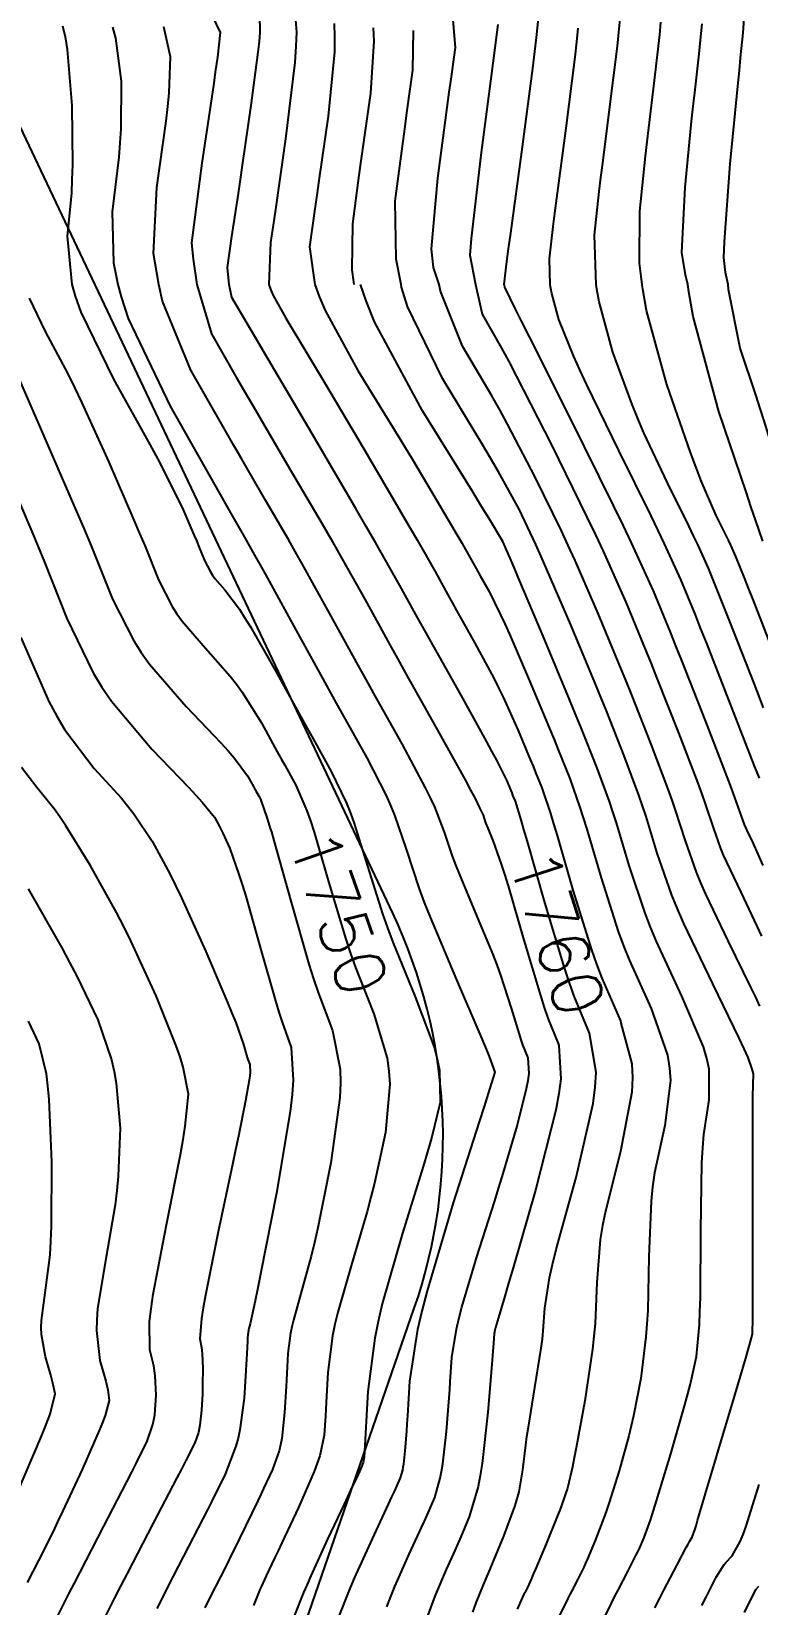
# Model space of a CAD drawing. Header units: metres. Extents: x 837475 to 838479, y 1189012 to 1191015.
# Drawn here: x 837764.1 to 837819.7, y 1189899 to 1190019.4 of the extents above; entities that cross this region are included whole.
import ezdxf

# ---------------------------------------------------------------- set-up
doc = ezdxf.new("R2010")
doc.units = ezdxf.units.M
doc.header["$LTSCALE"] = 0.3
for name, color, linetype in [('COTAS 10', 1, 'Continuous'), ('COTAS INT', 252, 'Continuous'), ('VIA2', 121, 'Continuous')]:
    doc.layers.add(name, color=color, linetype=linetype)
doc.styles.get("Standard").update_dxf_attribs({"font": 'simplex.shx'})

msp = doc.modelspace()

# ---------------------------------------------------------------- linework, layer by layer
at = {"layer": 'COTAS 10'}
for points in [[(837797.877, 1189898.445), (837798.144, 1189899.164), (837798.68, 1189900.545), (837799.042, 1189901.373), (837799.199, 1189901.744), (837799.381, 1189902.177), (837800.244, 1189904.251), (837801.092, 1189906.538), (837801.264, 1189907.105), (837801.41, 1189907.642), (837801.711, 1189909.341), (837801.928, 1189911.225), (837802.02, 1189911.878), (837802.127, 1189912.589), (837802.63, 1189915.634), (837803.107, 1189918.643), (837803.198, 1189919.331), (837803.271, 1189919.956), (837803.383, 1189921.688), (837803.747, 1189924.026), (837803.978, 1189925.032), (837804.266, 1189926.194), (837805.777, 1189931.688), (837807.08, 1189937.341), (837807.237, 1189938.604), (837807.306, 1189939.735), (837806.816, 1189942.727), (837805.642, 1189945.56), (837805.278, 1189946.591), (837804.898, 1189947.729), (837803.387, 1189952.727), (837802.056, 1189957.381), (837801.79, 1189958.3), (837801.567, 1189959.061), (837801.134, 1189960.475), (837800.998, 1189960.814), (837800.945, 1189960.946), (837800.877, 1189961.112), (837800.802, 1189961.293), (837800.475, 1189962.075), (837799.712, 1189963.609), (837799.363, 1189964.264), (837798.954, 1189965.019), (837796.977, 1189968.577), (837794.818, 1189972.427), (837794.294, 1189973.365), (837793.802, 1189974.248), (837792.292, 1189976.977), (837790.431, 1189980.263), (837789.717, 1189981.498), (837788.918, 1189982.873), (837785.315, 1189989.014), (837781.882, 1189994.842), (837781.189, 1189996.021), (837780.608, 1189997.011), (837779.44, 1189999.014), (837779.218, 1190000), (837779.109, 1190001.298), (837779.44, 1190003.679), (837779.933, 1190006.965), (837780.088, 1190008.018), (837780.252, 1190009.133), (837780.914, 1190013.679), (837781.451, 1190017.762), (837781.537, 1190018.586), (837781.596, 1190019.277), (837781.58, 1190020.666)], [(837819.852, 1189944.79), (837819.525, 1189945.483), (837819.153, 1189946.259), (837817.438, 1189949.743), (837815.712, 1189953.368), (837815.334, 1189954.233), (837814.998, 1189955.037), (837814.147, 1189957.438), (837813.399, 1189959.792), (837813.13, 1189960.566), (837812.833, 1189961.394), (837811.537, 1189964.828), (837810.018, 1189968.662), (837809.581, 1189969.742), (837809.138, 1189970.83), (837807.477, 1189974.828), (837805.698, 1189978.894), (837805.18, 1189980.025), (837804.651, 1189981.158), (837802.649, 1189985.271), (837800.532, 1189989.316), (837799.931, 1189990.406), (837799.323, 1189991.484), (837797.075, 1189995.271), (837795.396, 1189999.497), (837795.303, 1190000), (837794.878, 1190001.288), (837794.702, 1190002.722), (837795.21, 1190008.135), (837795.919, 1190013.544), (837796.072, 1190014.702), (837796.207, 1190015.713), (837796.539, 1190018.135), (837796.36, 1190020.249)], [(837821.167, 1189971.167), (837819.348, 1189975.825), (837818.978, 1189976.769), (837818.665, 1189977.563), (837818.018, 1189979.182), (837817.621, 1189980.056), (837817.466, 1189980.38), (837817.291, 1189980.74), (837816.498, 1189982.338), (837815.36, 1189984.986), (837814.967, 1189986.007), (837814.541, 1189987.154), (837812.723, 1189992.338), (837811.168, 1189998.022), (837810.908, 1189999.485), (837810.84, 1190000), (837810.626, 1190001.619), (837810.662, 1190005.6), (837811.091, 1190009.802), (837811.213, 1190010.9), (837811.337, 1190011.97), (837811.792, 1190015.6), (837812.187, 1190019.084), (837812.273, 1190020.062)], [(837763.906, 1189998.95), (837765.149, 1189996.405), (837766.867, 1189993.159), (837767.384, 1189992.108), (837767.921, 1189990.99), (837770.01, 1189986.405), (837771.938, 1189981.974), (837772.374, 1189980.954), (837772.766, 1189980.024), (837773.826, 1189977.412), (837774.851, 1189975.376), (837775.221, 1189974.81), (837775.628, 1189974.242), (837777.412, 1189972.181), (837779.301, 1189970.044), (837779.776, 1189969.429), (837780.229, 1189968.804), (837781.691, 1189966.46), (837782.902, 1189964.263), (837783.198, 1189963.729), (837783.475, 1189963.228), (837784.066, 1189962.171), (837784.334, 1189961.691), (837785.175, 1189959.74), (837785.442, 1189958.978), (837785.724, 1189958.12), (837786.864, 1189954.222), (837788.143, 1189949.935), (837788.511, 1189948.833), (837788.887, 1189947.767), (837790.295, 1189944.222), (837791.315, 1189940.816), (837791.446, 1189939.837), (837791.512, 1189938.844), (837791.2, 1189935.127), (837790.352, 1189931.272), (837790.079, 1189930.191), (837789.79, 1189929.104), (837788.607, 1189925.127), (837787.542, 1189921.404), (837787.326, 1189920.476), (837787.145, 1189919.592), (837786.777, 1189916.775), (837786.649, 1189914.506), (837786.619, 1189913.968), (837786.591, 1189913.469), (837786.508, 1189911.995), (837786.164, 1189910.404), (837785.971, 1189909.832), (837785.735, 1189909.202), (837784.532, 1189906.45), (837783.254, 1189903.747), (837782.971, 1189903.149), (837782.719, 1189902.615), (837782.066, 1189901.229), (837781.673, 1189900.371), (837781.585, 1189900.17), (837781.505, 1189899.986), (837781.292, 1189899.453), (837781.084, 1189898.945)], [(837763.834, 1189953.761), (837766.409, 1189949.256), (837767.011, 1189948.142), (837767.565, 1189947.087), (837769.163, 1189943.761), (837770.207, 1189940.698), (837770.411, 1189939.809), (837770.579, 1189938.901), (837770.875, 1189935.473), (837770.742, 1189931.783), (837770.638, 1189930.71), (837770.505, 1189929.615), (837769.784, 1189925.473), (837769.16, 1189921.672), (837769.089, 1189920.791), (837769.061, 1189919.984), (837769.328, 1189917.691), (837769.774, 1189916.124), (837769.86, 1189915.776), (837769.929, 1189915.464), (837770.04, 1189914.648), (837769.725, 1189913.489), (837769.525, 1189912.961), (837769.276, 1189912.343), (837767.97, 1189909.367), (837766.469, 1189906.134), (837766.098, 1189905.354), (837765.746, 1189904.625), (837764.633, 1189902.41), (837763.754, 1189900.719)], [(837815.407, 1189898.943), (837815.731, 1189899.593), (837816.505, 1189901.114), (837816.975, 1189901.897), (837817.108, 1189902.083), (837817.241, 1189902.255), (837817.73, 1189902.761), (837818.349, 1189903.85), (837818.565, 1189904.388), (837818.799, 1189905.03), (837819.802, 1189908.202)]]:
    msp.add_lwpolyline(points, dxfattribs=at)
at = {"layer": 'COTAS INT'}
for points in [[(837784.17, 1190021.758), (837784.385, 1190019.291), (837784.34, 1190018.222), (837784.249, 1190016.986), (837783.542, 1190011.13), (837782.711, 1190005.37), (837782.543, 1190004.194), (837782.401, 1190003.201), (837782.272, 1190000), (837782.4, 1189999.639), (837782.577, 1189999.22), (837783.557, 1189997.425), (837785.232, 1189994.665), (837785.846, 1189993.638), (837786.526, 1189992.496), (837789.528, 1189987.425), (837792.451, 1189982.447), (837793.082, 1189981.365), (837793.635, 1189980.411), (837794.987, 1189978.034), (837795.969, 1189976.259), (837796.289, 1189975.685), (837796.63, 1189975.075), (837798.034, 1189972.571), (837799.478, 1189969.88), (837799.845, 1189969.151), (837800.196, 1189968.429), (837801.345, 1189965.883), (837802.273, 1189963.666), (837802.485, 1189963.152), (837802.678, 1189962.682), (837803.151, 1189961.507), (837803.215, 1189961.345), (837803.821, 1189959.527), (837804.058, 1189958.754), (837804.325, 1189957.863), (837805.539, 1189953.669), (837806.953, 1189949.12), (837807.347, 1189948.004), (837807.741, 1189946.951), (837809.171, 1189943.669), (837809.217, 1189943.5), (837810.044, 1189940.388), (837810.088, 1189939.336), (837810.046, 1189938.221), (837809.176, 1189933.674), (837808.027, 1189929.127), (837807.809, 1189928.011), (837807.634, 1189926.958), (837807.363, 1189923.674), (837807.228, 1189920.533), (837807.139, 1189919.569), (837807.028, 1189918.566), (837806.438, 1189914.603), (837805.789, 1189911.01), (837805.639, 1189910.239), (837805.503, 1189909.566), (837805.12, 1189907.942), (837804.69, 1189906.686), (837804.524, 1189906.244), (837804.337, 1189905.762), (837803.491, 1189903.68), (837802.675, 1189901.74), (837802.507, 1189901.346), (837802.365, 1189901.015), (837802.059, 1189900.341), (837801.897, 1189900.03), (837801.845, 1189899.928), (837801.791, 1189899.819), (837801.569, 1189899.37), (837801.278, 1189898.685)], [(837820.1, 1189955.559), (837819.322, 1189957.285), (837818.865, 1189958.245), (837818.765, 1189958.473), (837818.676, 1189958.686), (837818.451, 1189959.322), (837817.937, 1189960.756), (837817.666, 1189961.473), (837817.34, 1189962.328), (837815.698, 1189966.569), (837813.865, 1189971.233), (837813.417, 1189972.354), (837812.996, 1189973.401), (837811.693, 1189976.569), (837810.028, 1189980.233), (837809.378, 1189981.593), (837808.646, 1189983.102), (837805.323, 1189989.801), (837802.211, 1189996.004), (837801.612, 1189997.201), (837801.128, 1189998.173), (837800.33, 1189999.801), (837800.29, 1189999.949), (837800.283, 1189999.987), (837800.281, 1190000), (837800.489, 1190001.748), (837800.619, 1190002.718), (837800.78, 1190003.917), (837801.617, 1190010.145), (837802.457, 1190016.521), (837802.62, 1190017.813), (837802.752, 1190018.898), (837802.978, 1190021.105)], [(837766.466, 1190019.784), (837766.661, 1190018.931), (837766.827, 1190017.976), (837767.18, 1190013.693), (837767.224, 1190009.154), (837767.194, 1190008.04), (837767.146, 1190006.986), (837766.824, 1190003.693), (837767.175, 1190000), (837767.431, 1189999.112), (837767.871, 1189997.884), (837770.375, 1189992.755), (837773.152, 1189987.77), (837773.764, 1189986.633), (837774.307, 1189985.602), (837775.702, 1189982.755), (837776.532, 1189980.849), (837776.719, 1189980.41), (837776.888, 1189980.01), (837777.344, 1189978.886), (837777.785, 1189978.011), (837777.944, 1189977.767), (837778.119, 1189977.523), (837778.886, 1189976.636), (837780.009, 1189975.153), (837780.409, 1189974.533), (837780.847, 1189973.822), (837782.748, 1189970.498), (837784.716, 1189966.927), (837785.196, 1189966.06), (837785.648, 1189965.246), (837787.042, 1189962.748), (837788.204, 1189960.33), (837788.508, 1189959.567), (837788.804, 1189958.763), (837789.813, 1189955.519), (837790.955, 1189951.85), (837791.336, 1189950.778), (837791.745, 1189949.682), (837793.457, 1189945.519), (837794.905, 1189941.651), (837795.148, 1189940.74), (837795.322, 1189939.899), (837795.381, 1189937.442), (837794.701, 1189934.69), (837794.411, 1189933.663), (837794.075, 1189932.522), (837792.493, 1189927.442), (837790.947, 1189922.037), (837790.634, 1189920.69), (837790.371, 1189919.408), (837789.837, 1189915.319), (837789.605, 1189911.221), (837789.552, 1189910.275), (837789.471, 1189909.903), (837789.426, 1189909.769), (837789.371, 1189909.622), (837789.09, 1189908.979), (837788.523, 1189907.774), (837788.287, 1189907.273), (837788.018, 1189906.7), (837786.763, 1189904.023), (837785.476, 1189901.215), (837785.187, 1189900.558), (837784.927, 1189899.954), (837784.23, 1189898.209)], [(837770.288, 1190019.675), (837770.524, 1190018.837), (837770.962, 1190015.553), (837770.924, 1190011.901), (837770.859, 1190010.83), (837770.772, 1190009.733), (837770.262, 1190005.553), (837770.377, 1190001.667), (837770.705, 1190000), (837770.951, 1189999.059), (837771.505, 1189997.402), (837774.708, 1189990.681), (837778.103, 1189984.707), (837778.777, 1189983.521), (837779.337, 1189982.538), (837780.401, 1189980.681), (837781.176, 1189979.302), (837781.553, 1189978.622), (837782.001, 1189977.811), (837784.207, 1189973.805), (837786.679, 1189969.321), (837787.295, 1189968.208), (837787.881, 1189967.152), (837789.751, 1189963.805), (837791.232, 1189960.92), (837791.574, 1189960.155), (837791.885, 1189959.405), (837792.761, 1189956.816), (837793.768, 1189953.765), (837794.161, 1189952.724), (837794.604, 1189951.597), (837796.62, 1189946.816), (837798.495, 1189942.486), (837798.849, 1189941.643), (837799.133, 1189940.955), (837799.561, 1189939.757), (837799.051, 1189938.108), (837798.742, 1189937.135), (837798.361, 1189935.939), (837796.379, 1189929.757), (837794.371, 1189923.018), (837793.973, 1189921.471), (837793.644, 1189920.062), (837793.025, 1189916.127), (837792.868, 1189913.462), (837792.83, 1189912.854), (837792.794, 1189912.303), (837792.684, 1189910.782), (837792.57, 1189909.764), (837792.531, 1189909.53), (837792.49, 1189909.316), (837792.316, 1189908.716), (837791.87, 1189907.719), (837791.656, 1189907.255), (837791.404, 1189906.709), (837790.167, 1189904.061), (837788.8, 1189901.038), (837788.466, 1189900.256), (837788.15, 1189899.499), (837787.167, 1189896.965)], [(837791.286, 1189898.859), (837791.603, 1189899.653), (837791.915, 1189900.413), (837793.005, 1189902.889), (837793.95, 1189904.93), (837794.17, 1189905.418), (837794.373, 1189905.871), (837794.959, 1189907.228), (837795.382, 1189908.691), (837795.483, 1189909.213), (837795.577, 1189909.784), (837795.855, 1189912.267), (837796.06, 1189914.846), (837796.107, 1189915.477), (837796.15, 1189916.073), (837796.269, 1189917.928), (837796.62, 1189920.095), (837796.809, 1189920.888), (837797.037, 1189921.764), (837798.193, 1189925.623), (837799.525, 1189929.836), (837799.864, 1189930.935), (837800.191, 1189932.005), (837801.264, 1189935.623), (837801.996, 1189938.509), (837802.107, 1189939.117), (837802.179, 1189939.641), (837802.107, 1189940.843), (837801.713, 1189941.829), (837801.581, 1189942.217), (837801.439, 1189942.655), (837800.843, 1189944.652), (837800.023, 1189947.179), (837799.739, 1189947.952), (837799.431, 1189948.756), (837798.113, 1189951.921), (837796.845, 1189954.922), (837796.569, 1189955.621), (837796.324, 1189956.264), (837795.71, 1189958.113), (837794.966, 1189960.047), (837794.639, 1189960.744), (837794.261, 1189961.511), (837792.46, 1189964.863), (837790.304, 1189968.713), (837789.703, 1189969.794), (837789.099, 1189970.881), (837786.902, 1189974.863), (837784.811, 1189978.629), (837784.275, 1189979.58), (837783.757, 1189980.492), (837782.039, 1189983.458), (837780.185, 1189986.64), (837779.581, 1189987.687), (837778.938, 1189988.808), (837776.285, 1189993.458), (837774.119, 1189998.715), (837773.831, 1190000), (837773.44, 1190002.382), (837773.699, 1190007.414), (837774.397, 1190012.48), (837774.525, 1190013.621), (837774.624, 1190014.648), (837774.743, 1190017.414), (837774.22, 1190019.697)], [(837777.917, 1190020.557), (837778.525, 1190019.274), (837778.324, 1190017.395), (837778.19, 1190016.412), (837778.023, 1190015.227), (837777.137, 1190009.274), (837776.331, 1190003.189), (837776.458, 1190001.935), (837776.742, 1190000), (837777.863, 1189996.236), (837779.773, 1189992.909), (837780.385, 1189991.854), (837781.034, 1189990.741), (837783.677, 1189986.236), (837786.337, 1189981.683), (837786.996, 1189980.539), (837787.621, 1189979.446), (837789.597, 1189975.92), (837791.52, 1189972.442), (837792.111, 1189971.379), (837792.728, 1189970.274), (837795.168, 1189965.92), (837797.29, 1189962.101), (837797.705, 1189961.332), (837798.046, 1189960.689), (837798.388, 1189959.975), (837798.658, 1189959.41), (837798.85, 1189958.832), (837798.927, 1189958.631), (837799.013, 1189958.412), (837799.41, 1189957.474), (837800.055, 1189955.663), (837800.299, 1189954.895), (837800.57, 1189954.01), (837801.785, 1189949.849), (837803.046, 1189945.621), (837803.347, 1189944.694), (837803.627, 1189943.872), (837804.397, 1189941.949), (837804.462, 1189941.785), (837804.613, 1189939.24), (837804.461, 1189938.13), (837804.226, 1189936.843), (837802.677, 1189930.733), (837800.955, 1189924.785), (837800.61, 1189923.6), (837800.323, 1189922.616), (837799.764, 1189920.733), (837799.614, 1189920.23), (837799.584, 1189920.116), (837799.559, 1189920.012), (837799.513, 1189919.73), (837799.431, 1189918.685), (837799.384, 1189918.1), (837799.326, 1189917.388), (837799.027, 1189913.753), (837798.583, 1189909.805), (837798.435, 1189908.896), (837798.274, 1189908.067), (837797.601, 1189905.74), (837796.877, 1189904.024), (837796.685, 1189903.581), (837796.496, 1189903.152), (837795.843, 1189901.717), (837795.03, 1189899.789), (837794.74, 1189899.049), (837794.422, 1189898.219)], [(837787.27, 1190019.963), (837787.298, 1190018.933), (837787.277, 1190017.802), (837786.791, 1190012.881), (837786.085, 1190007.955), (837785.925, 1190006.821), (837785.781, 1190005.787), (837785.387, 1190002.881), (837785.794, 1190000), (837786.121, 1189999.079), (837786.572, 1189998.011), (837789.073, 1189993.433), (837791.941, 1189988.771), (837792.625, 1189987.65), (837793.26, 1189986.602), (837795.158, 1189983.433), (837796.51, 1189981.131), (837796.801, 1189980.631), (837797.057, 1189980.19), (837797.682, 1189979.091), (837798.136, 1189978.27), (837798.284, 1189978.005), (837798.442, 1189977.723), (837799.091, 1189976.565), (837800.003, 1189974.741), (837800.327, 1189974.038), (837800.681, 1189973.25), (837802.216, 1189969.69), (837803.744, 1189966.039), (837804.094, 1189965.192), (837804.412, 1189964.418), (837805.295, 1189962.216), (837806.074, 1189959.994), (837806.326, 1189959.207), (837806.593, 1189958.345), (837807.691, 1189954.611), (837809.009, 1189950.51), (837809.415, 1189949.417), (837809.84, 1189948.342), (837811.525, 1189944.611), (837812.783, 1189941.042), (837812.939, 1189940.068), (837813.011, 1189939.101), (837812.574, 1189935.66), (837811.788, 1189932.059), (837811.64, 1189930.991), (837811.521, 1189929.891), (837811.343, 1189925.66), (837811.259, 1189921.529), (837811.2, 1189920.492), (837811.125, 1189919.501), (837810.723, 1189916.308), (837810.164, 1189913.466), (837809.989, 1189912.697), (837809.806, 1189911.935), (837809.071, 1189909.246), (837808.31, 1189906.822), (837808.11, 1189906.228), (837807.914, 1189905.666), (837807.245, 1189903.916), (837806.65, 1189902.532), (837806.501, 1189902.202), (837806.36, 1189901.895), (837805.907, 1189900.978), (837805.443, 1189900.085), (837805.295, 1189899.793), (837805.138, 1189899.481), (837804.501, 1189898.192)], [(837790.256, 1190019.643), (837790.304, 1190018.617), (837790.04, 1190014.632), (837789.459, 1190010.541), (837789.308, 1190009.448), (837789.16, 1190008.373), (837788.661, 1190004.632), (837788.605, 1190001.123), (837788.737, 1190000.194), (837788.779, 1190000)], [(837799.789, 1190019.886), (837799.581, 1190018.299), (837799.298, 1190016.13), (837798.485, 1190009.886), (837797.75, 1190003.521), (837797.643, 1190002.245), (837798.071, 1190000), (837798.599, 1189997.734), (837800.077, 1189995.121), (837800.621, 1189994.101), (837801.224, 1189992.952), (837803.886, 1189987.734), (837806.612, 1189982.203), (837807.254, 1189980.858), (837807.847, 1189979.594), (837809.585, 1189975.699), (837811.067, 1189972.116), (837811.499, 1189971.048), (837811.941, 1189969.947), (837813.618, 1189965.699), (837815.087, 1189961.861), (837815.398, 1189961.02), (837815.668, 1189960.274), (837816.299, 1189958.38), (837816.837, 1189956.862), (837817.049, 1189956.353), (837817.288, 1189955.806), (837818.38, 1189953.514), (837819.626, 1189950.909), (837819.964, 1189950.165)], [(837819.806, 1189962.226), (837819.461, 1189963.114), (837817.684, 1189967.684), (837815.753, 1189972.609), (837815.312, 1189973.721), (837814.911, 1189974.724), (837813.802, 1189977.44), (837812.559, 1189980.174), (837812.074, 1189981.188), (837811.528, 1189982.315), (837809.048, 1189987.313), (837806.594, 1189992.332), (837806.064, 1189993.47), (837805.599, 1189994.5), (837804.461, 1189997.313), (837803.916, 1189999.307), (837803.825, 1189999.819), (837803.801, 1190000), (837803.738, 1190001.964), (837804.023, 1190004.433), (837804.15, 1190005.445), (837804.299, 1190006.601), (837805.008, 1190011.964), (837805.701, 1190017.376), (837805.838, 1190018.562), (837805.951, 1190019.614)], [(837820.129, 1189967.607), (837819.425, 1189969.425), (837817.55, 1189974.217), (837817.145, 1189975.245), (837816.788, 1189976.144), (837815.91, 1189978.311), (837815.09, 1189980.115), (837814.77, 1189980.784), (837814.41, 1189981.527), (837812.773, 1189984.826), (837810.977, 1189988.659), (837810.516, 1189989.739), (837810.07, 1189990.827), (837808.592, 1189994.826), (837807.542, 1189998.665), (837807.366, 1189999.652), (837807.32, 1190000), (837807.2, 1190003.782), (837807.557, 1190007.117), (837807.682, 1190008.173), (837807.818, 1190009.286), (837808.4, 1190013.782), (837808.944, 1190018.23), (837809.055, 1190019.312), (837809.149, 1190020.33)], [(837820.066, 1189980.36), (837819.519, 1189981.988), (837819.193, 1189982.953), (837818.79, 1189984.141), (837816.705, 1189990.291), (837814.739, 1189997.543), (837814.412, 1189999.427), (837814.339, 1190000), (837814.145, 1190000.732), (837813.876, 1190002.443), (837814.123, 1190007.418), (837814.626, 1190012.486), (837814.745, 1190013.627), (837814.856, 1190014.655), (837815.184, 1190017.418), (837815.431, 1190019.938)], [(837822.376, 1189981.903), (837822.165, 1189982.854), (837822.047, 1189983.299), (837821.902, 1189983.822), (837821.162, 1189986.365), (837820.177, 1189989.568), (837819.878, 1189990.508), (837819.567, 1189991.47), (837818.348, 1189995.133), (837817.444, 1189999.615), (837817.415, 1190000), (837817.208, 1190000.91), (837817.084, 1190002.061), (837817.127, 1190003.267), (837817.585, 1190009.236), (837818.16, 1190015.171), (837818.276, 1190016.355), (837818.375, 1190017.339), (837818.575, 1190019.236), (837818.671, 1190020.704)], [(837811.818, 1189898.776), (837812.169, 1189899.477), (837812.499, 1189900.128), (837813.505, 1189902.07), (837814.209, 1189903.382), (837814.347, 1189903.636), (837814.462, 1189903.843), (837814.672, 1189904.195), (837814.86, 1189904.731), (837814.96, 1189905.053), (837815.082, 1189905.451), (837815.695, 1189907.517), (837816.497, 1189910.238), (837816.737, 1189911.049), (837816.986, 1189911.884), (837817.948, 1189915.11), (837818.772, 1189917.879), (837818.932, 1189918.426), (837819.063, 1189918.878), (837819.293, 1189919.719), (837819.313, 1189920.979), (837819.318, 1189921.373), (837819.32, 1189922.338), (837819.32, 1189923.523), (837819.304, 1189929.633), (837819.296, 1189935.756), (837819.301, 1189936.949), (837819.31, 1189937.924), (837819.371, 1189939.633), (837819.25, 1189939.981), (837818.941, 1189940.86), (837818.64, 1189941.532), (837818.261, 1189942.348), (837816.234, 1189946.496), (837814.039, 1189951.124), (837813.553, 1189952.243), (837813.119, 1189953.292), (837811.995, 1189956.496), (837811.131, 1189959.31), (837810.862, 1189960.113), (837810.58, 1189960.928), (837809.456, 1189963.957), (837808.095, 1189967.376), (837807.663, 1189968.436), (837807.208, 1189969.545), (837805.368, 1189973.957), (837803.548, 1189978.194), (837803.106, 1189979.191), (837802.69, 1189980.113), (837801.411, 1189982.808), (837799.84, 1189985.679), (837799.241, 1189986.712), (837798.57, 1189987.848), (837795.552, 1189992.808), (837792.878, 1189998.316), (837792.424, 1189999.798), (837792.378, 1190000), (837792.017, 1190001.937), (837791.936, 1190006.384), (837792.539, 1190010.959), (837792.69, 1190012.075), (837792.833, 1190013.127), (837793.29, 1190016.384), (837793.332, 1190019.433)], [(837807.433, 1189897.014), (837808.486, 1189899.142), (837808.744, 1189899.658), (837808.989, 1189900.14), (837809.755, 1189901.616), (837810.355, 1189902.775), (837810.495, 1189903.058), (837810.625, 1189903.324), (837810.998, 1189904.151), (837811.491, 1189905.571), (837811.696, 1189906.211), (837811.93, 1189906.958), (837813.022, 1189910.549), (837814.108, 1189914.304), (837814.339, 1189915.154), (837814.539, 1189915.922), (837815.008, 1189918.013), (837815.221, 1189920.437), (837815.26, 1189921.415), (837815.29, 1189922.526), (837815.323, 1189927.646), (837815.408, 1189932.823), (837815.471, 1189933.97), (837815.549, 1189934.992), (837815.973, 1189937.646), (837815.976, 1189939.98), (837815.789, 1189940.8), (837815.522, 1189941.695), (837813.88, 1189945.553), (837811.94, 1189949.733), (837811.484, 1189950.83), (837811.064, 1189951.901), (837809.843, 1189955.553), (837808.862, 1189958.827), (837808.594, 1189959.66), (837808.327, 1189960.461), (837807.376, 1189963.087), (837806.172, 1189966.091), (837805.746, 1189967.13), (837805.279, 1189968.259), (837803.26, 1189973.087), (837801.398, 1189977.494), (837801.032, 1189978.358), (837800.729, 1189979.068), (837800.173, 1189980.345), (837799.149, 1189982.042), (837798.551, 1189983.017), (837797.816, 1189984.211), (837794.029, 1189990.345), (837790.361, 1189997.136), (837789.701, 1189998.744), (837789.276, 1190000)], [(837761.614, 1189996.195), (837764.372, 1189989.93), (837767.365, 1189983.053), (837768.042, 1189981.467), (837768.653, 1189980.018), (837770.308, 1189975.937), (837771.917, 1189972.741), (837772.498, 1189971.852), (837773.137, 1189970.961), (837775.937, 1189967.725), (837778.593, 1189964.935), (837779.143, 1189964.325), (837779.612, 1189963.786), (837780.634, 1189962.423), (837781.088, 1189961.598), (837781.199, 1189961.398), (837781.303, 1189961.211), (837781.514, 1189960.835), (837781.625, 1189960.634), (837782.146, 1189959.15), (837782.376, 1189958.39), (837782.454, 1189958.124), (837782.643, 1189957.478), (837783.916, 1189952.925), (837785.33, 1189948.02), (837785.687, 1189946.887), (837786.028, 1189945.852), (837787.132, 1189942.925), (837787.726, 1189939.981), (837787.745, 1189938.934), (837787.701, 1189937.788), (837787.02, 1189932.812), (837786.003, 1189927.854), (837785.748, 1189926.719), (837785.504, 1189925.686), (837784.721, 1189922.812), (837784.137, 1189920.77), (837784.019, 1189920.261), (837783.919, 1189919.776), (837783.718, 1189918.231), (837783.631, 1189916.696), (837783.604, 1189916.218), (837783.576, 1189915.717), (837783.465, 1189913.716), (837783.251, 1189911.738), (837783.158, 1189911.251), (837783.051, 1189910.79), (837782.543, 1189909.346), (837781.858, 1189907.908), (837781.64, 1189907.451), (837781.409, 1189906.968), (837780.469, 1189905.013), (837779.554, 1189903.13), (837779.339, 1189902.693), (837779.14, 1189902.293), (837778.561, 1189901.152), (837777.724, 1189899.507), (837777.363, 1189898.789)], [(837762.329, 1189985.29), (837764.123, 1189981.109), (837764.609, 1189979.938), (837765.09, 1189978.761), (837766.791, 1189974.462), (837768.804, 1189970.289), (837769.483, 1189969.192), (837770.214, 1189968.121), (837773.294, 1189964.462), (837776.113, 1189961.539), (837776.68, 1189960.932), (837777.155, 1189960.412), (837778.098, 1189959.266), (837778.484, 1189958.546), (837778.607, 1189958.295), (837778.737, 1189958.022), (837779.266, 1189956.849), (837779.978, 1189954.876), (837780.223, 1189954.098), (837780.49, 1189953.22), (837781.628, 1189949.211), (837782.762, 1189945.21), (837783.027, 1189944.337), (837783.27, 1189943.566), (837783.969, 1189941.628), (837784.136, 1189939.146), (837784.043, 1189938.031), (837783.891, 1189936.732), (837782.839, 1189930.498), (837781.653, 1189924.437), (837781.416, 1189923.247), (837781.219, 1189922.268), (837780.835, 1189920.498), (837780.732, 1189920.136), (837780.711, 1189920.046), (837780.694, 1189919.96), (837780.658, 1189919.687), (837780.641, 1189919.387), (837780.635, 1189919.284), (837780.629, 1189919.173), (837780.603, 1189918.701), (837780.549, 1189917.784), (837780.525, 1189917.393), (837780.497, 1189916.942), (837780.367, 1189914.816), (837780.05, 1189912.396), (837779.905, 1189911.759), (837779.736, 1189911.137), (837778.918, 1189909.011), (837777.874, 1189906.886), (837777.562, 1189906.264), (837777.239, 1189905.628), (837774.569, 1189900.455), (837774.137, 1189899.608), (837773.689, 1189898.723)], [(837763.273, 1189972.987), (837765.422, 1189968.112), (837766.03, 1189966.98), (837766.642, 1189965.943), (837768.899, 1189962.987), (837770.975, 1189960.712), (837771.473, 1189960.104), (837771.938, 1189959.507), (837773.344, 1189957.431), (837774.694, 1189954.91), (837775.125, 1189954.032), (837775.58, 1189953.076), (837777.431, 1189948.972), (837779.1, 1189945.077), (837779.44, 1189944.252), (837779.729, 1189943.537), (837780.331, 1189941.872), (837780.561, 1189941.059), (837780.615, 1189940.881), (837780.664, 1189940.725), (837780.806, 1189940.331), (837780.825, 1189939.746), (837780.796, 1189939.47), (837780.753, 1189939.143), (837780.476, 1189937.548), (837779.93, 1189934.846), (837779.718, 1189933.822), (837779.479, 1189932.678), (837778.396, 1189927.548), (837777.417, 1189922.694), (837777.243, 1189921.724), (837777.112, 1189920.916), (837776.992, 1189919.349), (837777.119, 1189918.694), (837777.144, 1189918.462), (837777.165, 1189918.207), (837777.202, 1189917.101), (837777.194, 1189915.847), (837777.185, 1189915.499), (837777.174, 1189915.15), (837777.113, 1189913.888), (837776.986, 1189912.737), (837776.933, 1189912.459), (837776.873, 1189912.198), (837776.594, 1189911.402), (837775.907, 1189910.047), (837775.591, 1189909.433), (837775.219, 1189908.716), (837773.42, 1189905.266), (837771.413, 1189901.403), (837770.911, 1189900.426), (837770.432, 1189899.489), (837768.893, 1189896.439)], [(837765.853, 1189897.657), (837766.99, 1189899.902), (837767.383, 1189900.668), (837767.811, 1189901.497), (837769.643, 1189905.015), (837771.4, 1189908.405), (837771.782, 1189909.153), (837772.118, 1189909.819), (837772.953, 1189911.536), (837773.384, 1189912.791), (837773.465, 1189913.165), (837773.53, 1189913.551), (837773.627, 1189915.041), (837773.549, 1189916.527), (837773.503, 1189916.91), (837773.448, 1189917.281), (837773.16, 1189918.52), (837773.137, 1189920.689), (837773.249, 1189921.647), (837773.411, 1189922.759), (837774.421, 1189928.067), (837775.496, 1189933.445), (837775.699, 1189934.601), (837775.861, 1189935.613), (837776.104, 1189938.067), (837775.711, 1189940.143), (837775.471, 1189940.916), (837775.175, 1189941.775), (837773.633, 1189945.596), (837771.697, 1189949.796), (837771.152, 1189950.894), (837770.603, 1189951.965), (837768.589, 1189955.596), (837766.722, 1189958.602), (837766.266, 1189959.277), (837765.836, 1189959.884), (837764.505, 1189961.512), (837763.34, 1189963.066)], [(837762.955, 1189907.418), (837764.873, 1189911.903), (837765.23, 1189912.813), (837765.512, 1189913.579), (837765.903, 1189915.148), (837765.727, 1189915.964), (837765.652, 1189916.257), (837765.565, 1189916.578), (837765.155, 1189917.976), (837764.858, 1189919.692), (837764.843, 1189920.214), (837764.857, 1189920.756), (837765.147, 1189922.879), (837765.515, 1189925.785), (837765.578, 1189926.819), (837765.623, 1189927.953), (837765.646, 1189932.879), (837765.446, 1189937.66), (837765.352, 1189938.701), (837765.24, 1189939.621), (837764.693, 1189941.927), (837763.869, 1189943.64)], [(837819.742, 1189900.412), (837819.505, 1189900.158), (837818.963, 1189899.059), (837818.644, 1189898.41)]]:
    msp.add_lwpolyline(points, dxfattribs=at)
at = {"layer": 'VIA2'}
for p, q in [((837791.74145, 1189951.90417), (837733.55995, 1190074.65047)), ((837764.786, 1189839.019), (837793.39662, 1189921.68952))]:
    msp.add_line(p, q, dxfattribs=at)
msp.add_arc((837755.59632, 1189934.77145), 40, 340.9102788, 25.3608564, dxfattribs=at)

# ---------------------------------------------------------------- texts
at = {"layer": 'COTAS 10', "char_height": 3.799998, "attachment_point": 7}
for s, insert, rotation in [('1750', (837783.679, 1189957.492), 289.1462952), ('1760', (837800.536, 1189956.044), 287.8340848)]:
    msp.add_mtext(s, dxfattribs=dict(at, insert=insert, rotation=rotation))

doc.saveas('drawing.dxf')
